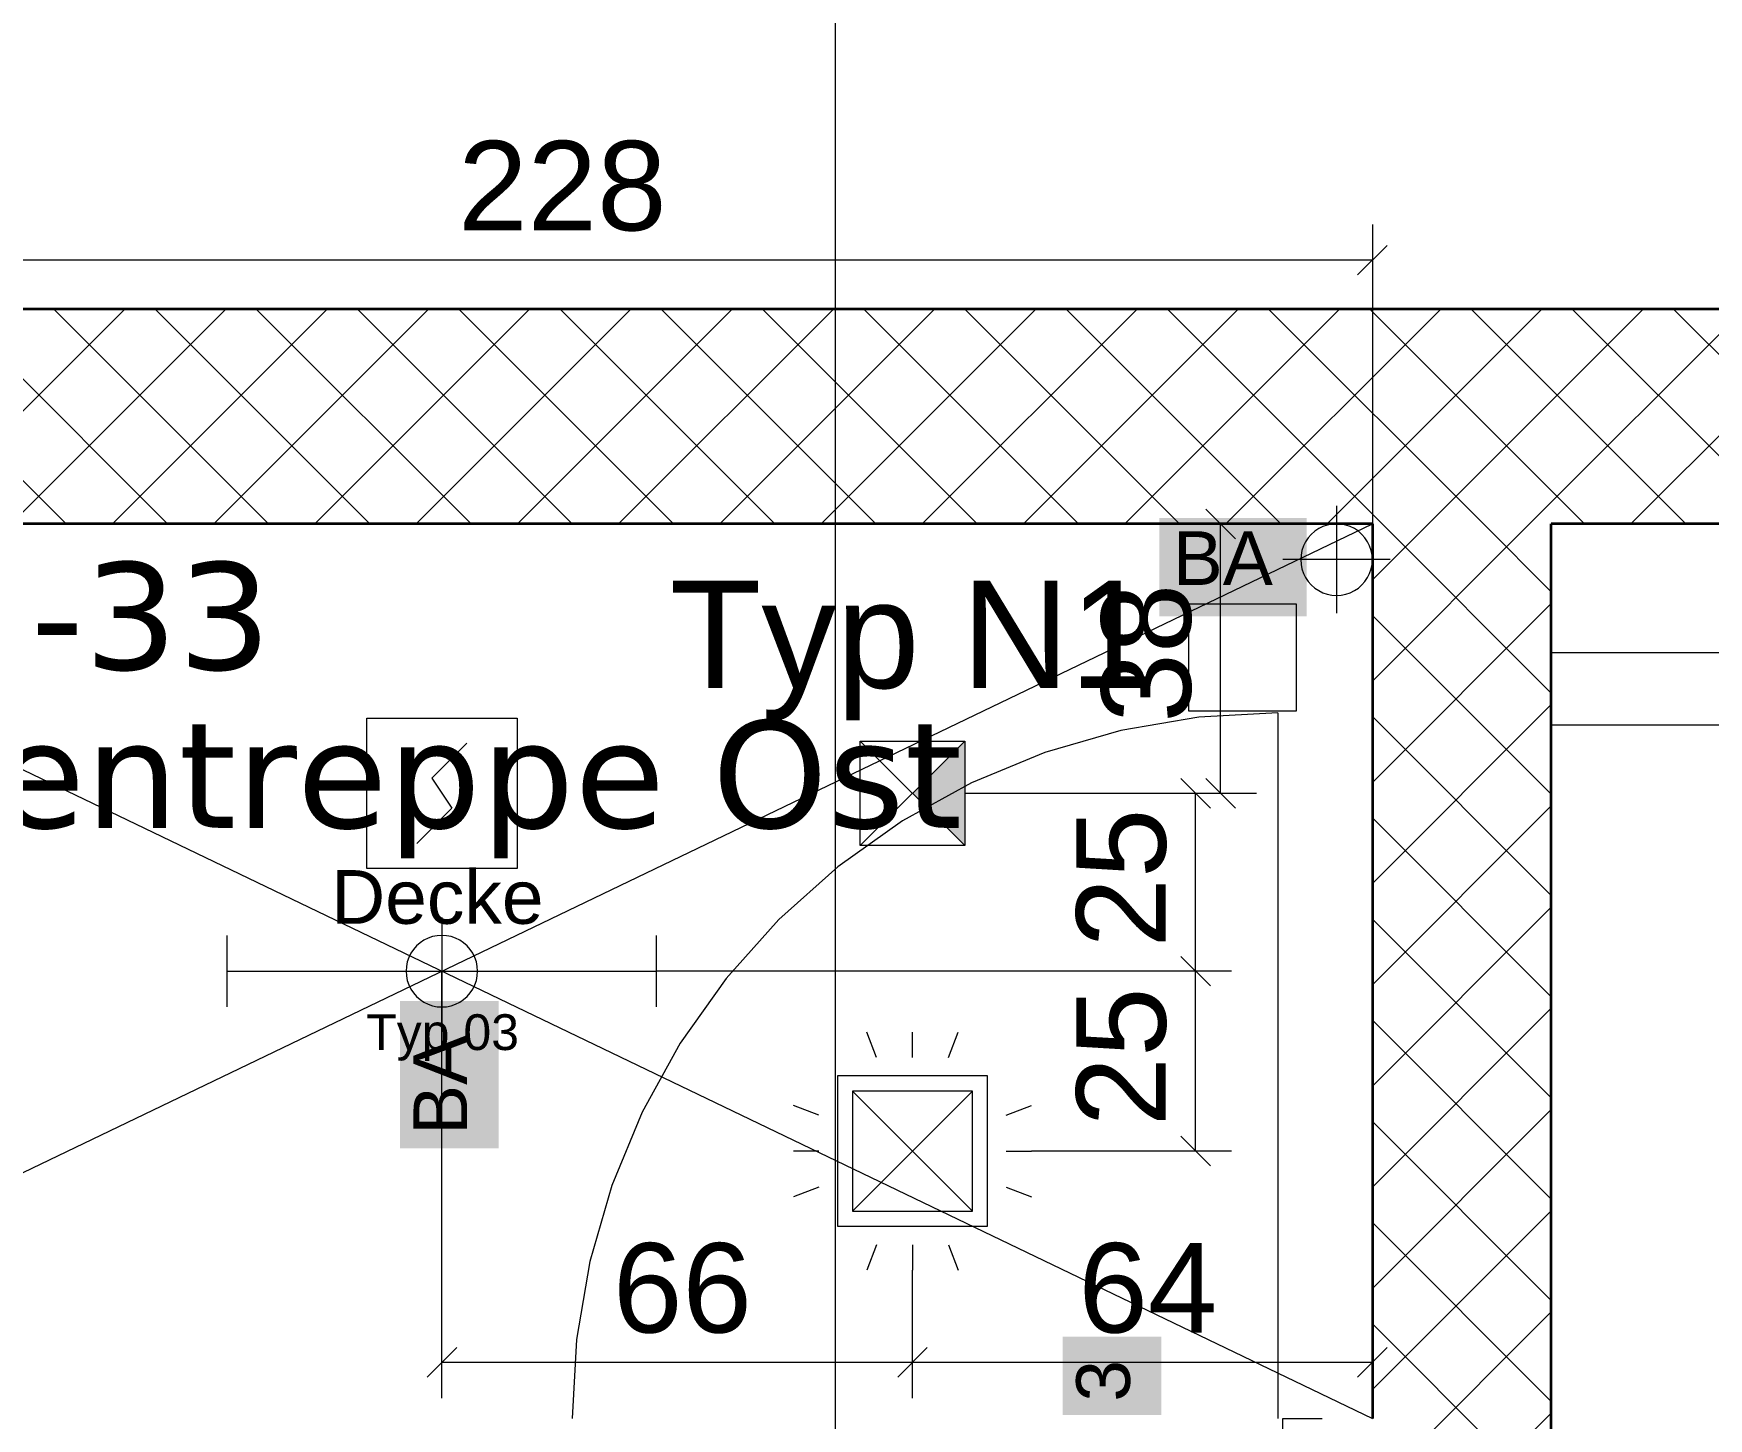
# Model space of a CAD drawing. Extents: x -1067 to 613, y -179 to 712.
# Drawn here: x -627.51 to -580.7, y 419.38 to 458.08 of the extents above; entities that cross this region are included whole.
import ezdxf
from ezdxf.lldxf.tags import DXFTag

# ---------------------------------------------------------------- set-up
doc = ezdxf.new("R2010")
doc.units = 0
doc.layers.get('0').update_dxf_attribs({"lineweight": 13})
for name, color, linetype, lineweight in [('A-____-NOTE-TEXT', 7, 'Continuous', 9), ('A-AREA-____-IDEN', 7, 'Continuous', 5), ('A-DOOR-FRAM-MCUT', 7, 'Continuous', 9), ('A-DOOR-OPNG-OTLN', 7, 'Continuous', 9), ('A-FLOR-____-OTLN', 7, 'Continuous', 9), ('A-WALL-____-MCUT', 7, 'Continuous', 35), ('A-WALL-____-PATT', 7, 'Continuous', 35), ('S-GRID-____-OTLN', 7, 'Continuous', 5)]:
    doc.layers.add(name, color=color, linetype=linetype, lineweight=lineweight)
for name, color, linetype, lineweight, true_color in [('A-DETL-____-OTLN', 5, 'Continuous', 9, 0x0000ff), ('EL01_VVV_Mass', 7, 'Continuous', 13, 0xb2b200), ('EL01_WAN_Brandmeldeanlagen', 7, 'Continuous', 13, 0xff8000), ('EL01_WAN_Leuchten', 7, 'Continuous', 13, 0x0080ff), ('EL01_WAN_Leuchtentyp', 7, 'Continuous', 13, 0x0099ff), ('EL01_WAN_Licht', 7, 'Continuous', 13, 0x0080ff), ('EL01_WAN_Notbeleuchtungen', 7, 'Continuous', 13, 0x009900), ('EL01_WAN_Notbeleuchtungentyp', 7, 'Continuous', 13, 0x009900)]:
    doc.layers.add(name, color=color, linetype=linetype, lineweight=lineweight, true_color=true_color)
doc.styles.get("Standard").update_dxf_attribs({"font": 'arial.ttf'})
tags = doc.linetypes.add('_Rasterlinie_', pattern=[0.375, 0.2, -0.05, 0.075, -0.05]).pattern_tags.tags
tags[10:11] = [DXFTag(74, 4), DXFTag(75, 0), DXFTag(340, '0'), DXFTag(46, 1.0), DXFTag(50, 0.0), DXFTag(44, 0.0), DXFTag(45, 0.0)]
tags[8:9] = [DXFTag(74, 4), DXFTag(75, 0), DXFTag(340, '0'), DXFTag(46, 1.0), DXFTag(50, 0.0), DXFTag(44, 0.0), DXFTag(45, 0.0)]
tags[6:7] = [DXFTag(74, 4), DXFTag(75, 0), DXFTag(340, '0'), DXFTag(46, 1.0), DXFTag(50, 0.0), DXFTag(44, 0.0), DXFTag(45, 0.0)]
tags[4:5] = [DXFTag(74, 4), DXFTag(75, 0), DXFTag(340, '0'), DXFTag(46, 1.0), DXFTag(50, 0.0), DXFTag(44, 0.0), DXFTag(45, 0.0)]
tags = doc.linetypes.add('Gestrichelt', pattern=[0.1, 0.05, -0.05]).pattern_tags.tags
tags[6:7] = [DXFTag(74, 4), DXFTag(75, 0), DXFTag(340, '0'), DXFTag(46, 1.0), DXFTag(50, 0.0), DXFTag(44, 0.0), DXFTag(45, 0.0)]
tags[4:5] = [DXFTag(74, 4), DXFTag(75, 0), DXFTag(340, '0'), DXFTag(46, 1.0), DXFTag(50, 0.0), DXFTag(44, 0.0), DXFTag(45, 0.0)]

# ---------------------------------------------------------------- blocks, each defined once
blk = doc.blocks.new('Referenz-A0UNPC4Q6I', base_point=(-1062.181, -175.856))
at = {"layer": 'A-____-NOTE-TEXT', "color": 0, "linetype": 'Continuous', "lineweight": 5, "ltscale": 0.13}
for p, q in [((-591.097, 444.876), (-591.097, 441.876)), ((-591.706, 444.169), (-591.804, 444.083)), ((-591.597, 444.242), (-591.706, 444.169)), ((-591.48, 444.3), (-591.597, 444.242)), ((-591.356, 444.342), (-591.48, 444.3)), ((-591.228, 444.367), (-591.356, 444.342)), ((-591.097, 444.376), (-591.228, 444.367)), ((-590.966, 444.367), (-591.097, 444.376)), ((-590.838, 444.342), (-590.966, 444.367)), ((-590.714, 444.3), (-590.838, 444.342)), ((-590.597, 444.242), (-590.714, 444.3)), ((-590.488, 444.169), (-590.597, 444.242)), ((-590.39, 444.083), (-590.488, 444.169)), ((-592.021, 443.758), (-592.063, 443.635)), ((-591.963, 443.876), (-592.021, 443.758)), ((-591.89, 443.984), (-591.963, 443.876)), ((-591.804, 444.083), (-591.89, 443.984)), ((-590.304, 443.984), (-590.39, 444.083)), ((-590.231, 443.876), (-590.304, 443.984)), ((-590.173, 443.758), (-590.231, 443.876)), ((-590.131, 443.635), (-590.173, 443.758)), ((-589.597, 443.376), (-592.597, 443.376)), ((-592.088, 443.506), (-592.097, 443.376)), ((-592.097, 443.376), (-592.088, 443.245)), ((-592.063, 443.635), (-592.088, 443.506)), ((-592.088, 443.245), (-592.063, 443.117)), ((-590.106, 443.506), (-590.131, 443.635)), ((-590.131, 443.117), (-590.106, 443.245)), ((-590.097, 443.376), (-590.106, 443.506)), ((-590.106, 443.245), (-590.097, 443.376)), ((-592.063, 443.117), (-592.021, 442.993)), ((-592.021, 442.993), (-591.963, 442.876)), ((-591.963, 442.876), (-591.89, 442.767)), ((-591.89, 442.767), (-591.804, 442.669)), ((-590.39, 442.669), (-590.304, 442.767)), ((-590.304, 442.767), (-590.231, 442.876)), ((-590.231, 442.876), (-590.173, 442.993)), ((-590.173, 442.993), (-590.131, 443.117)), ((-591.804, 442.669), (-591.706, 442.582)), ((-591.706, 442.582), (-591.597, 442.51)), ((-591.597, 442.51), (-591.48, 442.452)), ((-591.48, 442.452), (-591.356, 442.41)), ((-591.356, 442.41), (-591.228, 442.384)), ((-591.228, 442.384), (-591.097, 442.376)), ((-591.097, 442.376), (-590.966, 442.384)), ((-590.966, 442.384), (-590.838, 442.41)), ((-590.838, 442.41), (-590.714, 442.452)), ((-590.714, 442.452), (-590.597, 442.51)), ((-590.597, 442.51), (-590.488, 442.582)), ((-590.488, 442.582), (-590.39, 442.669)), ((-616.097, 433.376), (-616.097, 430.376)), ((-616.89, 432.484), (-616.963, 432.376)), ((-616.804, 432.583), (-616.89, 432.484)), ((-616.706, 432.669), (-616.804, 432.583)), ((-616.597, 432.742), (-616.706, 432.669)), ((-616.48, 432.8), (-616.597, 432.742)), ((-616.356, 432.842), (-616.48, 432.8)), ((-616.228, 432.867), (-616.356, 432.842)), ((-616.097, 432.876), (-616.228, 432.867)), ((-615.966, 432.867), (-616.097, 432.876)), ((-615.838, 432.842), (-615.966, 432.867)), ((-615.714, 432.8), (-615.838, 432.842)), ((-615.597, 432.742), (-615.714, 432.8)), ((-615.488, 432.669), (-615.597, 432.742)), ((-615.39, 432.583), (-615.488, 432.669)), ((-615.304, 432.484), (-615.39, 432.583)), ((-615.231, 432.376), (-615.304, 432.484)), ((-617.088, 432.006), (-617.097, 431.876)), ((-617.063, 432.135), (-617.088, 432.006)), ((-617.021, 432.258), (-617.063, 432.135)), ((-616.963, 432.376), (-617.021, 432.258)), ((-615.173, 432.258), (-615.231, 432.376)), ((-615.131, 432.135), (-615.173, 432.258)), ((-615.106, 432.006), (-615.131, 432.135)), ((-615.097, 431.876), (-615.106, 432.006)), ((-617.597, 431.876), (-614.597, 431.876)), ((-617.097, 431.876), (-617.088, 431.745)), ((-617.088, 431.745), (-617.063, 431.617)), ((-617.063, 431.617), (-617.021, 431.493)), ((-615.173, 431.493), (-615.131, 431.617)), ((-615.131, 431.617), (-615.106, 431.745)), ((-615.106, 431.745), (-615.097, 431.876)), ((-617.021, 431.493), (-616.963, 431.376)), ((-616.963, 431.376), (-616.89, 431.267)), ((-616.89, 431.267), (-616.804, 431.169)), ((-616.804, 431.169), (-616.706, 431.082)), ((-616.706, 431.082), (-616.597, 431.01)), ((-615.597, 431.01), (-615.488, 431.082)), ((-615.488, 431.082), (-615.39, 431.169)), ((-615.39, 431.169), (-615.304, 431.267)), ((-615.304, 431.267), (-615.231, 431.376)), ((-615.231, 431.376), (-615.173, 431.493)), ((-616.597, 431.01), (-616.48, 430.952)), ((-616.48, 430.952), (-616.356, 430.91)), ((-616.356, 430.91), (-616.228, 430.884)), ((-616.228, 430.884), (-616.097, 430.876)), ((-616.097, 430.876), (-615.966, 430.884)), ((-615.966, 430.884), (-615.838, 430.91)), ((-615.838, 430.91), (-615.714, 430.952)), ((-615.714, 430.952), (-615.597, 431.01))]:
    blk.add_line(p, q, dxfattribs=at)
at = {"layer": 'A-____-NOTE-TEXT', "color": 7, "linetype": 'Continuous', "lineweight": 5, "ltscale": 0.13, "true_color": 0xffffff}
for points in [[(-596.048, 441.791), (-591.931, 441.791), (-596.048, 444.544)], [(-591.931, 441.791), (-596.048, 444.544), (-591.931, 444.544)], [(-617.265, 426.925), (-614.512, 426.925), (-617.265, 431.042)], [(-614.512, 426.925), (-617.265, 431.042), (-614.512, 431.042)], [(-598.746, 419.472), (-595.99, 419.472), (-598.746, 421.665)], [(-595.99, 419.472), (-598.746, 421.665), (-595.99, 421.665)]]:
    blk.add_solid(points, dxfattribs=at)
at = {"layer": 'A-DETL-____-OTLN', "color": 0, "linetype": 'Gestrichelt', "ltscale": 0.13}
blk.add_line((-585.097, 438.764), (-247.297, 438.764), dxfattribs=at)
at = {"layer": 'A-DOOR-FRAM-MCUT', "color": 0, "linetype": 'Continuous', "ltscale": 0.13}
for p, q in [((-592.597, 419.376), (-591.497, 419.376)), ((-592.597, 418.236), (-592.597, 419.376))]:
    blk.add_line(p, q, dxfattribs=at)
at = {"layer": 'A-DOOR-OPNG-OTLN', "color": 0, "linetype": 'Continuous', "ltscale": 0.13}
for p, q in [((-592.737, 439.096), (-594.945, 438.972)), ((-592.737, 439.096), (-592.737, 419.376)), ((-597.125, 438.601), (-599.25, 437.989)), ((-594.945, 438.972), (-597.125, 438.601)), ((-599.25, 437.989), (-601.293, 437.143)), ((-601.293, 437.143), (-603.229, 436.073)), ((-603.229, 436.073), (-605.032, 434.793)), ((-605.032, 434.793), (-606.681, 433.32)), ((-606.681, 433.32), (-608.155, 431.671)), ((-608.155, 431.671), (-609.434, 429.867)), ((-609.434, 429.867), (-610.504, 427.932)), ((-610.504, 427.932), (-611.35, 425.889)), ((-611.35, 425.889), (-611.963, 423.764)), ((-611.963, 423.764), (-612.333, 421.584)), ((-612.333, 421.584), (-612.457, 419.376))]:
    blk.add_line(p, q, dxfattribs=at)
at = {"layer": 'A-FLOR-____-OTLN', "color": 0, "linetype": 'Continuous', "ltscale": 0.13}
for p, q in [((-642.097, 419.376), (-590.097, 444.376)), ((-642.097, 444.376), (-590.097, 419.376)), ((-246.697, 444.364), (-585.097, 444.364)), ((-247.297, 440.776), (-585.097, 440.776))]:
    blk.add_line(p, q, dxfattribs=at)
at = {"layer": 'A-WALL-____-MCUT', "color": 0, "linetype": 'Continuous', "ltscale": 0.35}
for p, q in [((178.303, 450.376), (-831.255, 450.376)), ((-590.097, 444.376), (-674.793, 444.376)), ((-590.097, 444.376), (-590.097, 419.376)), ((-585.097, 412.376), (-585.097, 444.376)), ((-246.697, 444.376), (-585.097, 444.376))]:
    blk.add_line(p, q, dxfattribs=at)
at = {"layer": 'A-WALL-____-PATT', "color": 0, "linetype": 'Continuous', "lineweight": 9, "ltscale": 0.13}
for p, q in [((-626.594, 444.376), (-632.594, 450.376)), ((-630.957, 444.376), (-624.957, 450.376)), ((-623.766, 444.376), (-629.766, 450.376)), ((-628.128, 444.376), (-622.128, 450.376)), ((-620.938, 444.376), (-626.938, 450.376)), ((-625.3, 444.376), (-619.3, 450.376)), ((-618.109, 444.376), (-624.109, 450.376)), ((-622.472, 444.376), (-616.472, 450.376)), ((-615.281, 444.376), (-621.281, 450.376)), ((-619.643, 444.376), (-613.643, 450.376)), ((-612.452, 444.376), (-618.452, 450.376)), ((-616.815, 444.376), (-610.815, 450.376)), ((-609.624, 444.376), (-615.624, 450.376)), ((-613.986, 444.376), (-607.986, 450.376)), ((-606.795, 444.376), (-612.795, 450.376)), ((-611.158, 444.376), (-605.158, 450.376)), ((-603.967, 444.376), (-609.967, 450.376)), ((-608.329, 444.376), (-602.329, 450.376)), ((-601.139, 444.376), (-607.139, 450.376)), ((-605.501, 444.376), (-599.501, 450.376)), ((-598.31, 444.376), (-604.31, 450.376)), ((-602.673, 444.376), (-596.673, 450.376)), ((-595.482, 444.376), (-601.482, 450.376)), ((-599.844, 444.376), (-593.844, 450.376)), ((-592.653, 444.376), (-598.653, 450.376)), ((-597.016, 444.376), (-591.016, 450.376)), ((-589.825, 444.376), (-595.825, 450.376)), ((-594.187, 444.376), (-588.187, 450.376)), ((-586.996, 444.376), (-592.996, 450.376)), ((-591.359, 444.376), (-585.359, 450.376)), ((-584.168, 444.376), (-590.168, 450.376)), ((-588.53, 444.376), (-582.53, 450.376)), ((-581.34, 444.376), (-587.34, 450.376)), ((-585.702, 444.376), (-579.702, 450.376)), ((-578.511, 444.376), (-584.511, 450.376)), ((-582.874, 444.376), (-576.874, 450.376)), ((-575.683, 444.376), (-581.683, 450.376)), ((-590.097, 442.809), (-588.53, 444.376)), ((-590.097, 439.981), (-585.702, 444.376)), ((-585.097, 439.648), (-589.825, 444.376)), ((-585.097, 442.476), (-586.996, 444.376)), ((-590.097, 437.152), (-585.097, 442.152)), ((-585.097, 436.819), (-590.097, 441.819)), ((-590.097, 434.324), (-585.097, 439.324)), ((-585.097, 433.991), (-590.097, 438.991)), ((-590.097, 431.495), (-585.097, 436.495)), ((-585.097, 431.163), (-590.097, 436.163)), ((-590.097, 428.667), (-585.097, 433.667)), ((-585.097, 428.334), (-590.097, 433.334)), ((-590.097, 425.839), (-585.097, 430.839)), ((-585.097, 425.506), (-590.097, 430.506)), ((-590.097, 423.01), (-585.097, 428.01)), ((-585.097, 422.677), (-590.097, 427.677)), ((-590.097, 420.182), (-585.097, 425.182)), ((-585.097, 419.849), (-590.097, 424.849)), ((-590.097, 417.353), (-585.097, 422.353)), ((-585.097, 417.02), (-590.097, 422.02)), ((-590.097, 414.525), (-585.097, 419.525))]:
    blk.add_line(p, q, dxfattribs=at)
at = {"layer": 'S-GRID-____-OTLN', "color": 0, "linetype": '_Rasterlinie_', "ltscale": 0.13}
blk.add_line((-605.097, -171.085), (-605.097, 546.376), dxfattribs=at)
at = {"layer": 'A-____-NOTE-TEXT', "color": 0, "linetype": 'Continuous', "lineweight": 5, "ltscale": 0.13, "insert": (-595.673, 444.169), "char_height": 1.5, "attachment_point": 1}
blk.add_mtext('{\\fArial;BA}', dxfattribs=at)
at = {"layer": 'A-____-NOTE-TEXT', "color": 0, "linetype": 'Continuous', "lineweight": 5, "ltscale": 0.13, "char_height": 1.5, "attachment_point": 1, "rotation": 90}
for s, insert in [('{\\fArial;BA}', (-616.89, 427.3)), ('{\\fArial;3}', (-598.371, 419.847))]:
    blk.add_mtext(s, dxfattribs=dict(at, insert=insert))
at = {"layer": 'A-AREA-____-IDEN', "color": 0, "linetype": 'Continuous', "ltscale": 0.13, "char_height": 3, "attachment_point": 1}
for s, insert in [('{\\fVerdana;U100-33}', (-638.447, 443.305)), ('{\\fVerdana;Aussentreppe Ost}', (-638.304, 438.881))]:
    blk.add_mtext(s, dxfattribs=dict(at, insert=insert))
blk = doc.blocks.new('Maß-A0UNPCB66I', base_point=(-585.509, 403.992))
at = {"color": 0, "lineweight": -2}
blk.add_line((-585.095, 412.945), (-585.095, 444.376), dxfattribs=at)
blk = doc.blocks.new('Maß-A0UNPCC46I', base_point=(-616.509, 419.945))
at = {"color": 0, "lineweight": -2}
for p, q in [((-616.095, 419.945), (-616.095, 431.876)), ((-602.946, 419.945), (-602.946, 423.525)), ((-616.509, 420.531), (-615.681, 421.358)), ((-603.359, 420.531), (-602.532, 421.358)), ((-602.946, 420.945), (-616.095, 420.945))]:
    blk.add_line(p, q, dxfattribs=at)
at = {"color": 0, "lineweight": -2, "insert": (-611.316, 424.278), "char_height": 2.5, "attachment_point": 1}
blk.add_mtext('{\\fArial;66}', dxfattribs=at)
blk = doc.blocks.new('Notleuchte eckig-A0UNPCHY6I', base_point=(-604.407, 435.386))
at = {"color": 0, "lineweight": -2}
for p, q in [((-604.407, 438.305), (-601.488, 435.386)), ((-604.407, 435.386), (-601.488, 438.305)), ((-604.407, 435.386), (-604.407, 438.305)), ((-604.407, 438.305), (-601.488, 438.305)), ((-601.488, 438.305), (-601.488, 435.386)), ((-601.488, 435.386), (-604.407, 435.386))]:
    blk.add_line(p, q, dxfattribs=at)
for points in [[(-601.488, 436.845), (-602.947, 436.845), (-601.488, 438.305)], [(-601.488, 435.386), (-601.488, 436.845), (-602.947, 436.845)]]:
    blk.add_solid(points, dxfattribs=at)
blk = doc.blocks.new('Bemerkung 1-A0UNPCI06I', base_point=(-609.731, 439.787))
at = {"color": 0, "lineweight": -2, "insert": (-609.731, 442.787), "char_height": 3, "attachment_point": 1}
blk.add_mtext('{\\fArial;Typ N1}', dxfattribs=at)
blk = doc.blocks.new('Maß-A0UNPCI46I', base_point=(-603.359, 419.376))
at = {"color": 0, "lineweight": -2}
for p, q in [((-602.946, 419.945), (-602.946, 423.525)), ((-590.095, 421.945), (-590.095, 419.376)), ((-603.359, 420.531), (-602.532, 421.358)), ((-590.509, 420.531), (-589.681, 421.358)), ((-590.095, 420.945), (-602.946, 420.945))]:
    blk.add_line(p, q, dxfattribs=at)
at = {"color": 0, "lineweight": -2, "insert": (-598.311, 424.278), "char_height": 2.5, "attachment_point": 1}
blk.add_mtext('{\\fArial;64}', dxfattribs=at)
blk = doc.blocks.new('Maß-A0UNPCIQ6I', base_point=(-585.095, 401.779))
at = {"color": 0, "lineweight": -2}
blk.add_line((-542.937, 444.379), (-585.095, 444.379), dxfattribs=at)
blk = doc.blocks.new('Maß-A0UNPCN66I', base_point=(-636.032, 444.084))
at = {"color": 0, "lineweight": -2}
for p, q in [((-635.618, 452.745), (-635.618, 444.084)), ((-590.095, 452.745), (-590.095, 444.376)), ((-636.032, 451.331), (-635.205, 452.158)), ((-590.509, 451.331), (-589.681, 452.158)), ((-590.095, 451.745), (-635.618, 451.745))]:
    blk.add_line(p, q, dxfattribs=at)
at = {"color": 0, "lineweight": -2, "insert": (-615.643, 455.078), "char_height": 2.5, "attachment_point": 1}
blk.add_mtext('{\\fArial;228}', dxfattribs=at)
blk = doc.blocks.new('Maß-A0UNPCPC6I', base_point=(-601.488, 436.432))
at = {"color": 0, "lineweight": -2}
for p, q in [((-594.75, 444.789), (-593.923, 443.962)), ((-595.337, 444.376), (-590.095, 444.376)), ((-594.337, 436.845), (-594.337, 444.376)), ((-594.75, 437.259), (-593.923, 436.432)), ((-593.337, 436.845), (-601.488, 436.845))]:
    blk.add_line(p, q, dxfattribs=at)
at = {"color": 0, "lineweight": -2, "insert": (-597.67, 438.82), "char_height": 2.5, "attachment_point": 1, "rotation": 90}
blk.add_mtext('{\\fArial;38}', dxfattribs=at)
blk = doc.blocks.new('Maß-A0UNPCZS6I', base_point=(-610.095, 426.433))
at = {"color": 0, "lineweight": -2}
for p, q in [((-594.623, 431.462), (-595.45, 432.289)), ((-594.037, 431.876), (-610.095, 431.876)), ((-595.037, 426.847), (-595.037, 431.876)), ((-594.037, 426.847), (-599.623, 426.847)), ((-594.623, 426.433), (-595.45, 427.261))]:
    blk.add_line(p, q, dxfattribs=at)
at = {"color": 0, "lineweight": -2, "insert": (-598.37, 427.538), "char_height": 2.5, "attachment_point": 1, "rotation": 90}
blk.add_mtext('{\\fArial;25}', dxfattribs=at)
blk = doc.blocks.new('Maß-A0UNPD206I', base_point=(-610.095, 431.462))
at = {"color": 0, "lineweight": -2}
for p, q in [((-594.623, 436.432), (-595.45, 437.259)), ((-594.037, 436.845), (-601.488, 436.845)), ((-595.037, 431.876), (-595.037, 436.845)), ((-594.623, 431.462), (-595.45, 432.289)), ((-594.037, 431.876), (-610.095, 431.876))]:
    blk.add_line(p, q, dxfattribs=at)
at = {"color": 0, "lineweight": -2, "insert": (-598.37, 432.537), "char_height": 2.5, "attachment_point": 1, "rotation": 90}
blk.add_mtext('{\\fArial;25}', dxfattribs=at)
blk = doc.blocks.new('Bewegungsmelder UP-A0UNPD446I', base_point=(-606.268, 423.525))
at = {"color": 0, "lineweight": -2}
for p, q in [((-603.949, 429.461), (-604.221, 430.169)), ((-602.946, 429.461), (-602.946, 430.169)), ((-601.942, 429.461), (-601.67, 430.169)), ((-605.046, 428.947), (-605.046, 424.747)), ((-600.846, 428.947), (-605.046, 428.947)), ((-600.846, 424.747), (-600.846, 428.947)), ((-604.626, 428.527), (-604.626, 425.167)), ((-601.266, 428.527), (-604.626, 428.527)), ((-601.266, 425.167), (-604.626, 428.527)), ((-604.626, 425.167), (-601.266, 428.527)), ((-601.266, 425.167), (-601.266, 428.527)), ((-605.56, 427.851), (-606.268, 428.123)), ((-600.331, 427.851), (-599.623, 428.123)), ((-605.56, 426.847), (-606.268, 426.847)), ((-600.331, 426.847), (-599.623, 426.847)), ((-605.56, 425.843), (-606.268, 425.571)), ((-600.331, 425.843), (-599.623, 425.571)), ((-604.626, 425.167), (-601.266, 425.167)), ((-605.046, 424.747), (-600.846, 424.747)), ((-603.949, 424.233), (-604.221, 423.525)), ((-602.946, 424.233), (-602.946, 423.525)), ((-601.942, 424.233), (-601.67, 423.525))]:
    blk.add_line(p, q, dxfattribs=at)
blk = doc.blocks.new('T8 1-flammig 18W-A0UNPD4E6I', base_point=(-622.095, 430.876))
at = {"color": 0, "lineweight": -2}
for p, q in [((-622.095, 430.876), (-622.095, 432.876)), ((-610.095, 430.876), (-610.095, 432.876)), ((-622.095, 431.876), (-610.095, 431.876))]:
    blk.add_line(p, q, dxfattribs=at)
blk = doc.blocks.new('Bemerkung 1-A0UNPD4G6I', base_point=(-618.211, 429.672))
at = {"color": 0, "lineweight": -2, "insert": (-618.211, 430.672), "char_height": 1, "attachment_point": 1}
blk.add_mtext('{\\fArial;Typ 03}', dxfattribs=at)
blk = doc.blocks.new('Absolute Höhe-A0UNPD4I6I', base_point=(-619.193, 433.2))
at = {"color": 0, "lineweight": -2, "insert": (-619.193, 434.7), "char_height": 1.5, "attachment_point": 1}
blk.add_mtext('{\\fArial;Decke }', dxfattribs=at)
blk = doc.blocks.new('Deckendose UP-A0UNPDAK6I', base_point=(-595.227, 439.143))
at = {"color": 0, "lineweight": -2}
for p, q in [((-595.227, 442.143), (-592.227, 442.143)), ((-595.227, 439.143), (-595.227, 442.143)), ((-592.227, 442.143), (-592.227, 439.143)), ((-592.227, 439.143), (-595.227, 439.143))]:
    blk.add_line(p, q, dxfattribs=at)
blk = doc.blocks.new('Brandmelder-A0UNPDCQ6I', base_point=(-618.195, 434.747))
at = {"color": 0, "lineweight": -2}
for p, q in [((-618.195, 438.947), (-613.995, 438.947)), ((-618.195, 434.747), (-618.195, 438.947)), ((-613.995, 438.947), (-613.995, 434.747)), ((-615.395, 438.247), (-616.375, 437.267)), ((-616.375, 437.267), (-615.815, 436.427)), ((-615.815, 436.427), (-616.795, 435.447)), ((-613.995, 434.747), (-618.195, 434.747))]:
    blk.add_line(p, q, dxfattribs=at)

msp = doc.modelspace()

# ---------------------------------------------------------------- block references
at = {"color": 9, "lineweight": 25, "ltscale": 0.25, "true_color": 0xc0c0c0}
msp.add_blockref('Referenz-A0UNPC4Q6I', (-1062.181, -175.856), dxfattribs=at)
at = {"layer": 'EL01_VVV_Mass', "linetype": 'Continuous', "ltscale": 0.13}
for name, p in [('Maß-A0UNPCN66I', (-636.032, 444.084)), ('Maß-A0UNPCPC6I', (-601.488, 436.432)), ('Maß-A0UNPCIQ6I', (-585.095, 401.779)), ('Maß-A0UNPCB66I', (-585.509, 403.992)), ('Maß-A0UNPD206I', (-610.095, 431.462)), ('Maß-A0UNPCZS6I', (-610.095, 426.433)), ('Maß-A0UNPCC46I', (-616.509, 419.945)), ('Maß-A0UNPCI46I', (-603.359, 419.376))]:
    msp.add_blockref(name, p, dxfattribs=at)
at = {"layer": 'EL01_WAN_Brandmeldeanlagen', "linetype": 'Continuous', "ltscale": 0.13}
msp.add_blockref('Brandmelder-A0UNPDCQ6I', (-618.195, 434.747), dxfattribs=at)
at = {"layer": 'EL01_WAN_Leuchten', "ltscale": 0.13}
for name, p in [('Absolute Höhe-A0UNPD4I6I', (-619.193, 433.2)), ('T8 1-flammig 18W-A0UNPD4E6I', (-622.095, 430.876))]:
    msp.add_blockref(name, p, dxfattribs=at)
at = {"layer": 'EL01_WAN_Leuchtentyp', "ltscale": 0.13}
msp.add_blockref('Bemerkung 1-A0UNPD4G6I', (-618.211, 429.672), dxfattribs=at)
at = {"layer": 'EL01_WAN_Licht', "linetype": 'Continuous', "ltscale": 0.13}
for name, p in [('Deckendose UP-A0UNPDAK6I', (-595.227, 439.143)), ('Bewegungsmelder UP-A0UNPD446I', (-606.268, 423.525))]:
    msp.add_blockref(name, p, dxfattribs=at)
at = {"layer": 'EL01_WAN_Notbeleuchtungen', "linetype": 'Continuous', "ltscale": 0.13}
msp.add_blockref('Notleuchte eckig-A0UNPCHY6I', (-604.407, 435.386), dxfattribs=at)
at = {"layer": 'EL01_WAN_Notbeleuchtungentyp', "linetype": 'Continuous', "ltscale": 0.13}
msp.add_blockref('Bemerkung 1-A0UNPCI06I', (-609.731, 439.787), dxfattribs=at)

doc.saveas('drawing.dxf')
